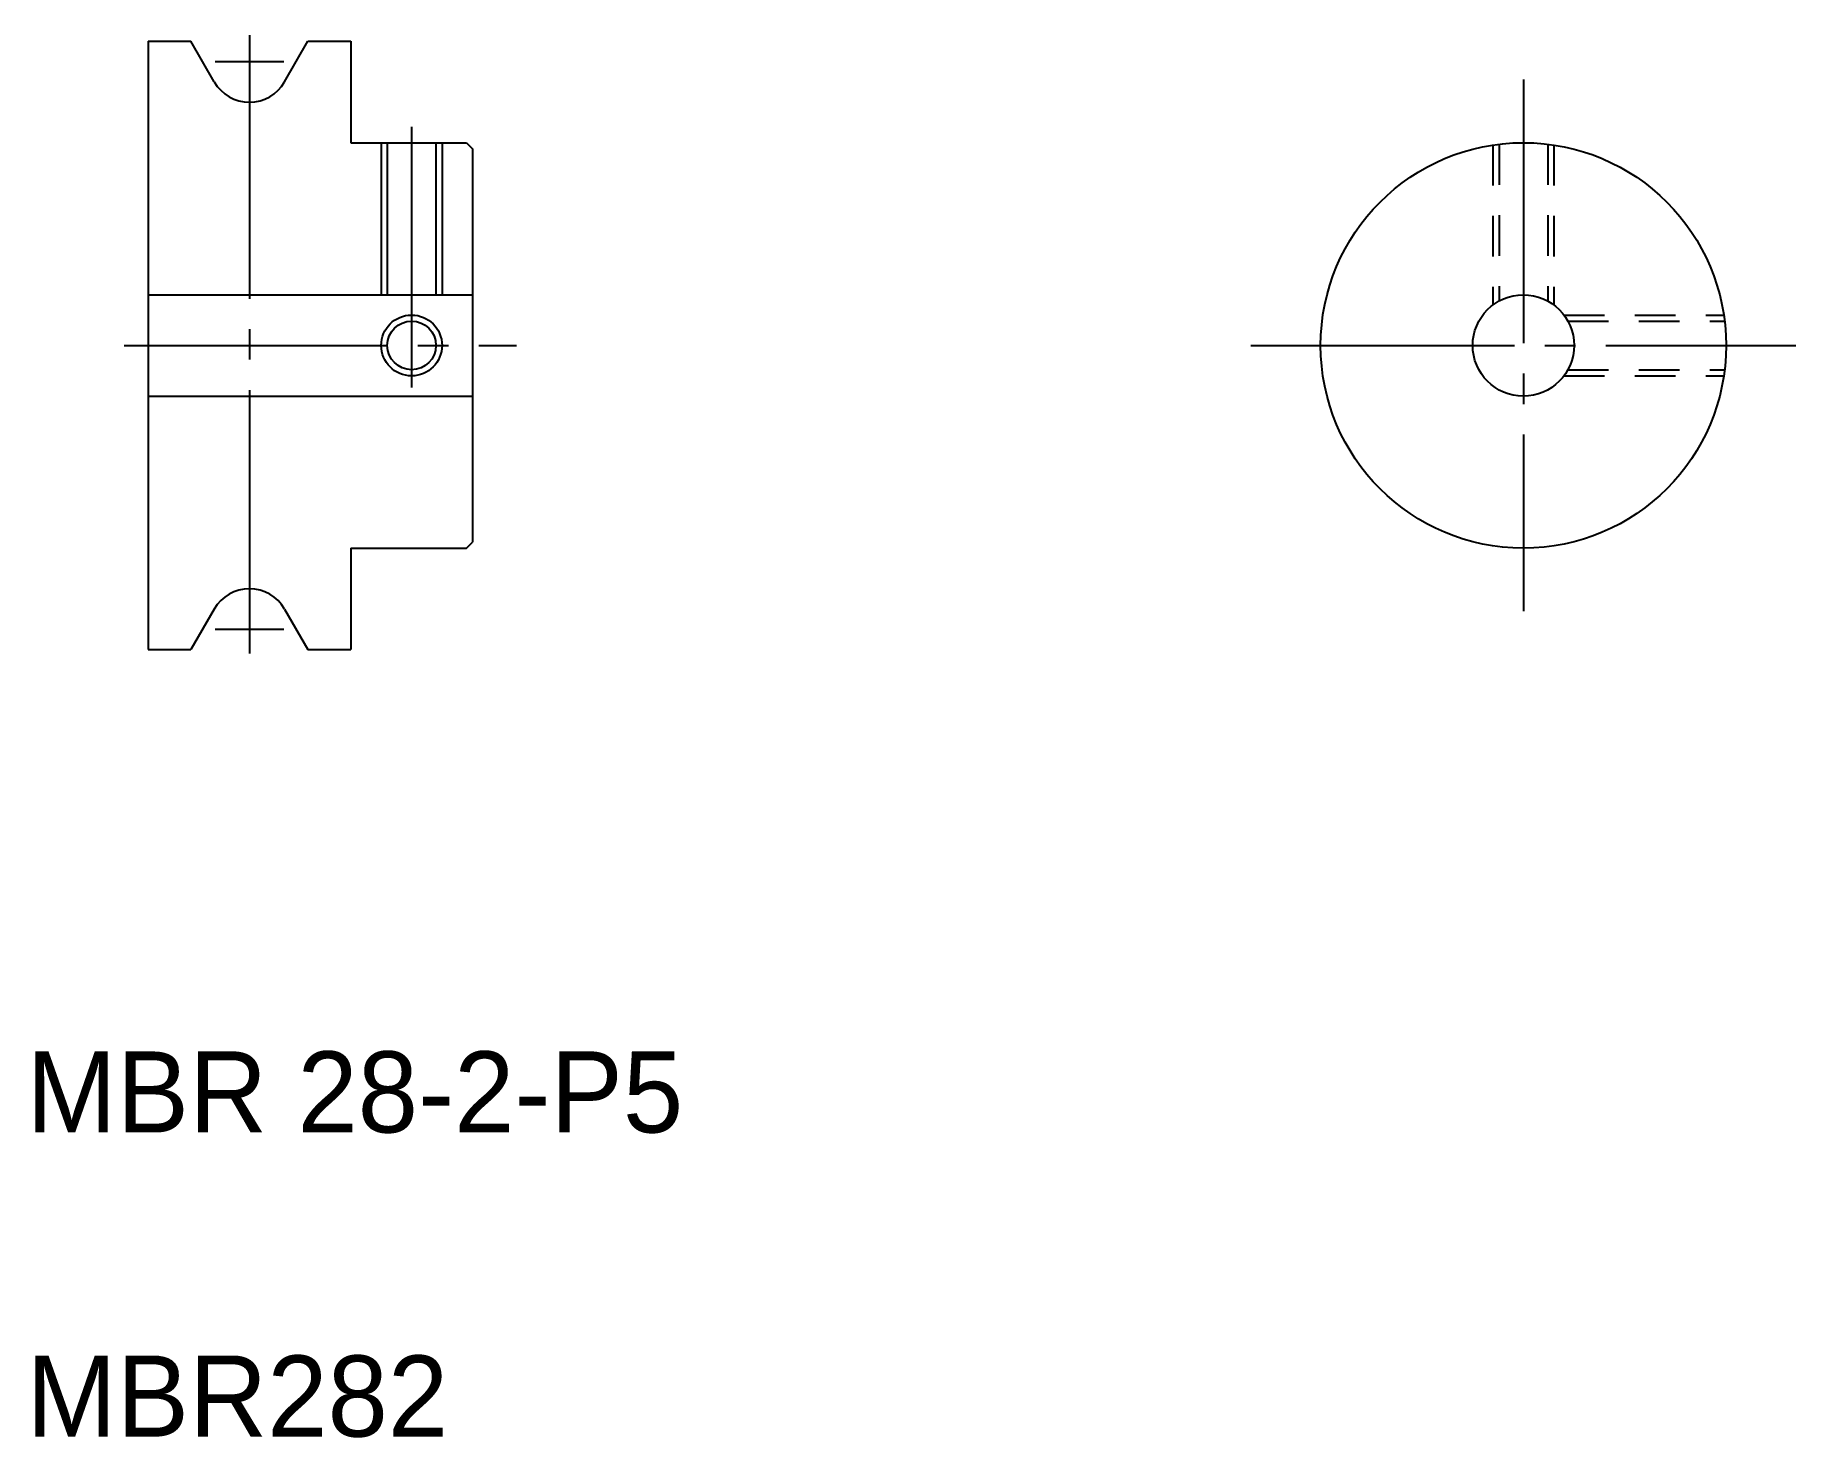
# Model space of a CAD drawing. Extents: x 129.6 to 216.4, y 51.4 to 120.5.
import ezdxf

# ---------------------------------------------------------------- set-up
doc = ezdxf.new("R2010")
doc.units = 0
doc.linetypes.add('CENTER', pattern=[17.5, 13, -1.5, 1.5, -1.5])
doc.linetypes.add('DASHED', pattern=[3.5, 2, -1.5])
doc.layers.get('0').update_dxf_attribs({"linetype": 'CONTINUOUS'})
doc.layers.add('CENTER', color=1, linetype='CENTER')

msp = doc.modelspace()

# ---------------------------------------------------------------- linework, layer by layer
at = {"color": 7, "linetype": 'CONTINUOUS'}
for p, q in [((135.125, 120.23), (135.125, 90.23)), ((135.125, 120.23), (137.238, 120.23)), ((138.393, 118.23), (137.238, 120.23)), ((141.857, 118.23), (143.012, 120.23)), ((141.857, 118.23), (143.012, 120.23)), ((143.012, 120.23), (145.125, 120.23)), ((145.125, 120.23), (145.125, 115.23)), ((145.125, 118.98), (145.125, 118.98)), ((145.125, 117.73), (145.125, 117.73)), ((145.125, 115.23), (150.825, 115.23)), ((146.925, 115.23), (146.925, 107.73)), ((149.325, 115.23), (149.325, 107.73)), ((150.825, 115.23), (151.125, 114.93)), ((151.125, 114.93), (151.125, 95.53)), ((135.125, 107.73), (151.125, 107.73)), ((135.125, 102.73), (151.125, 102.73)), ((150.825, 95.23), (151.125, 95.53)), ((145.125, 95.23), (150.825, 95.23)), ((145.125, 95.23), (145.125, 90.23)), ((138.393, 92.23), (137.238, 90.23)), ((141.857, 92.23), (143.012, 90.23)), ((141.857, 92.23), (143.012, 90.23)), ((135.125, 90.23), (137.238, 90.23)), ((143.012, 90.23), (145.125, 90.23))]:
    msp.add_line(p, q, dxfattribs=at)
at = {"color": 3, "linetype": 'CONTINUOUS'}
for p, q in [((146.625, 115.23), (146.625, 107.73)), ((149.625, 115.23), (149.625, 107.73))]:
    msp.add_line(p, q, dxfattribs=at)
at = {"color": 3, "linetype": 'DASHED'}
for p, q in [((201.466, 115.117), (201.466, 107.23)), ((201.766, 115.158), (201.766, 107.423)), ((204.166, 115.158), (204.166, 107.423)), ((204.466, 115.117), (204.466, 107.23)), ((204.966, 106.73), (212.853, 106.73)), ((205.16, 106.43), (212.894, 106.43)), ((204.966, 103.73), (212.853, 103.73)), ((205.16, 104.03), (212.894, 104.03))]:
    msp.add_line(p, q, dxfattribs=at)
at = {"color": 7, "linetype": 'CONTINUOUS'}
for centre, radius in [((202.966, 105.23), 10), ((202.966, 105.23), 2.5), ((148.125, 105.23), 1.2)]:
    msp.add_circle(centre, radius, dxfattribs=at)
at = {"color": 3, "linetype": 'CONTINUOUS'}
msp.add_circle((148.125, 105.23), 1.5, dxfattribs=at)
at = {"color": 7, "linetype": 'CONTINUOUS'}
for centre, start, end in [((140.125, 119.23), 210, 330), ((140.125, 91.23), 30, 150)]:
    msp.add_arc(centre, 2, start, end, dxfattribs=at)
at = {"layer": 'CENTER', "color": 1, "linetype": 'CENTER'}
for p, q in [((140.125, 120.531), (140.125, 89.93)), ((138.429, 119.23), (141.821, 119.23)), ((202.966, 118.339), (202.966, 92.121)), ((148.125, 116.009), (148.125, 103.161)), ((133.939, 105.23), (153.303, 105.23)), ((189.529, 105.23), (216.403, 105.23)), ((138.429, 91.23), (141.821, 91.23))]:
    msp.add_line(p, q, dxfattribs=at)

# ---------------------------------------------------------------- texts
at = {"color": 7, "linetype": 'CONTINUOUS'}
for s, p in [('MBR 28-2-P5', (129.119, 66.413)), ('MBR282', (129.119, 51.413))]:
    msp.add_text(s, height=4, dxfattribs=at).set_placement(p)

doc.saveas('drawing.dxf')
